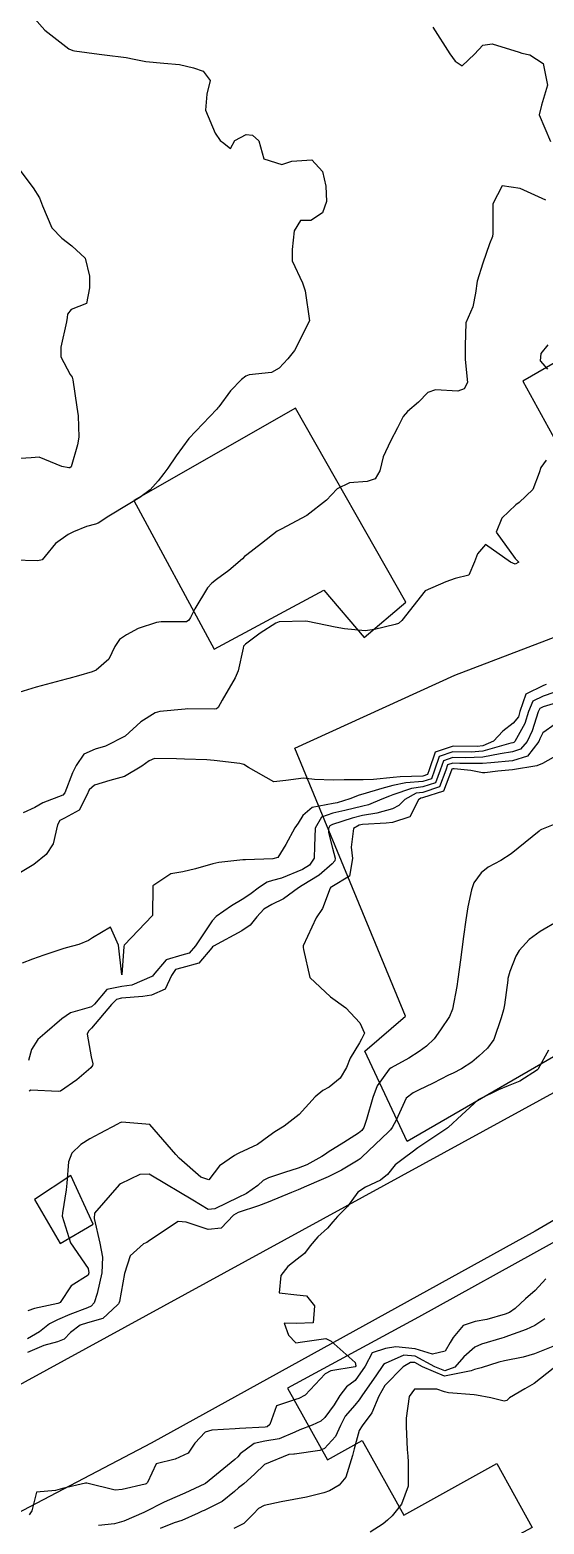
# Model space of a CAD drawing. Header units: metres. Extents: x 318500 to 325275, y 7408834 to 7428799.
# Drawn here: x 321318.2 to 321352.7, y 7423865.1 to 7423965.2 of the extents above; entities that cross this region are included whole.
import ezdxf

# ---------------------------------------------------------------- set-up
doc = ezdxf.new("R2010")
doc.units = ezdxf.units.M
doc.header["$MEASUREMENT"] = 0
for name, color, linetype in [('Curvas de Nivel 1m', 11, 'Continuous'), ('Curvas de Nivel 5m', 15, 'Continuous'), ('Edificações', 30, 'Continuous'), ('Vias Primárias', 230, 'Continuous')]:
    doc.layers.add(name, color=color, linetype=linetype)

msp = doc.modelspace()

# ---------------------------------------------------------------- linework, layer by layer
at = {"layer": 'Curvas de Nivel 1m', "flags": 128}
for points, elevation in [([(321318.54, 7423965.99), (321319.24, 7423965.2), (321320.83, 7423963.96), (321321.1, 7423963.84), (321321.22, 7423963.82), (321322.88, 7423963.6), (321323.22, 7423963.56), (321324.68, 7423963.37), (321325.21, 7423963.26), (321326, 7423963.11), (321327.21, 7423963), (321328.25, 7423962.9), (321329.21, 7423962.69), (321329.84, 7423962.47), (321330.31, 7423961.83), (321330.1, 7423960.93), (321330, 7423959.84), (321330.66, 7423958.31), (321330.98, 7423957.82), (321331.07, 7423957.76), (321331.14, 7423957.71), (321331.67, 7423957.28), (321331.98, 7423957.81), (321332.74, 7423958.21), (321333.15, 7423958.17), (321333.58, 7423957.79), (321333.92, 7423956.58), (321335.12, 7423956.21), (321335.8, 7423956.43), (321337.13, 7423956.53), (321337.84, 7423955.73), (321338.08, 7423954.75), (321338.11, 7423953.73), (321337.85, 7423952.96), (321337.07, 7423952.45), (321336.37, 7423952.45), (321335.96, 7423951.76), (321335.81, 7423950.52), (321335.82, 7423949.76), (321336.5, 7423948.27), (321336.69, 7423947.74), (321336.98, 7423945.74), (321335.98, 7423943.75), (321335.53, 7423943.19), (321334.94, 7423942.55), (321334.44, 7423942.27), (321332.93, 7423942.12), (321332.71, 7423942.02), (321332.43, 7423941.8), (321331.69, 7423941.04), (321330.9, 7423939.97), (321330.83, 7423939.89), (321330.77, 7423939.82), (321328.88, 7423937.85), (321328.03, 7423936.69), (321327.47, 7423935.86), (321327.21, 7423935.5), (321326.84, 7423935.01), (321326.3, 7423934.4), (321325.6, 7423933.89), (321324.82, 7423933.43), (321323.53, 7423932.64), (321322.8, 7423932.18), (321322.63, 7423932.11), (321322.03, 7423931.94), (321321.15, 7423931.59), (321320.79, 7423931.41), (321319.95, 7423930.8), (321319.26, 7423929.97), (321319.04, 7423929.71), (321318.76, 7423929.64), (321317.08, 7423929.69)], 797), ([(321345.25, 7423965.42), (321346.38, 7423963.62), (321346.74, 7423963.14), (321347.21, 7423962.81), (321348.04, 7423963.6), (321348.61, 7423964.21), (321349.23, 7423964.3), (321351.05, 7423963.74), (321351.22, 7423963.67), (321351.75, 7423963.55), (321352.65, 7423962.98), (321352.95, 7423961.53), (321352.54, 7423960.18), (321352.39, 7423959.54), (321353.14, 7423957.76)], 796), ([(321317.41, 7423956.01), (321318.44, 7423954.65), (321318.87, 7423953.98), (321319.08, 7423953.44), (321319.7, 7423951.97), (321320.36, 7423951.27), (321321.05, 7423950.76), (321321.94, 7423949.94), (321322.23, 7423948.73), (321322.22, 7423947.94), (321322.03, 7423946.9), (321320.99, 7423946.49), (321320.76, 7423946.18), (321320.72, 7423945.95), (321320.68, 7423945.66), (321320.31, 7423943.96), (321320.3, 7423943.31), (321320.93, 7423942.14), (321321.06, 7423941.95), (321321.1, 7423941.78), (321321.38, 7423939.95), (321321.47, 7423939.37), (321321.5, 7423937.94), (321321.41, 7423937.41), (321320.99, 7423935.95), (321320.91, 7423935.89), (321320.85, 7423935.88), (321320.38, 7423935.96), (321318.86, 7423936.6), (321318.31, 7423936.54), (321316.86, 7423936.45)], 798), ([(321352.82, 7423953.81), (321351.11, 7423954.6), (321349.9, 7423954.78), (321349.28, 7423953.58), (321349.27, 7423953.39), (321349.28, 7423951.58), (321349.25, 7423951.39), (321349.05, 7423950.9), (321348.6, 7423949.59), (321348.23, 7423948.38), (321348.11, 7423947.59), (321347.93, 7423946.66), (321347.46, 7423945.6), (321347.42, 7423944.06), (321347.41, 7423943.6), (321347.43, 7423943.13), (321347.58, 7423941.6), (321347.35, 7423941.18), (321346.92, 7423941.02), (321345.44, 7423941.11), (321344.92, 7423940.92), (321344.28, 7423940.27), (321343.55, 7423939.65), (321343.25, 7423939.31), (321342.89, 7423938.57), (321342.42, 7423937.67), (321341.92, 7423936.62), (321341.69, 7423935.68), (321341.39, 7423935.14), (321340.84, 7423934.97), (321339.67, 7423934.87), (321338.83, 7423934.48), (321338.46, 7423934.08), (321338.13, 7423933.72), (321336.81, 7423932.68), (321335.08, 7423931.77), (321334.89, 7423931.68), (321334.8, 7423931.63), (321333.76, 7423930.81), (321332.77, 7423930.04), (321332.63, 7423929.93), (321332.48, 7423929.79), (321331.56, 7423929), (321330.75, 7423928.4), (321330.42, 7423928.15), (321330.14, 7423927.83), (321329.3, 7423926.42), (321328.99, 7423925.85), (321328.89, 7423925.67), (321328.72, 7423925.57), (321327.03, 7423925.55), (321326.71, 7423925.52), (321325.48, 7423925.11), (321324.7, 7423924.69), (321324.24, 7423924.37), (321323.93, 7423923.91), (321323.53, 7423923.06), (321322.67, 7423922.31), (321322.4, 7423922.2), (321321.48, 7423921.94), (321320.83, 7423921.77), (321320.66, 7423921.72), (321320.32, 7423921.62), (321318.65, 7423921.19), (321317.48, 7423920.83)], 796), ([(321352.85, 7423921.35), (321352.67, 7423921.29), (321351.48, 7423920.72), (321351.08, 7423919.55), (321350.99, 7423919.2), (321350.63, 7423918.77), (321349.95, 7423918.23), (321349.33, 7423917.57), (321348.61, 7423917.24), (321348.22, 7423917.2), (321346.61, 7423917.22), (321345.4, 7423916.82), (321345, 7423915.63), (321344.89, 7423915.32), (321344.58, 7423915.22), (321343.07, 7423915.17), (321342.58, 7423915.12), (321341.27, 7423914.99), (321340.58, 7423914.96), (321339.3, 7423914.98), (321338.58, 7423914.94), (321337.32, 7423914.99), (321336.58, 7423915.09), (321335.4, 7423914.93), (321334.58, 7423914.84), (321332.88, 7423915.79), (321332.58, 7423915.99), (321332.31, 7423916.07), (321330.59, 7423916.27), (321330.1, 7423916.31), (321328.59, 7423916.36), (321328.06, 7423916.38), (321326.59, 7423916.4), (321326.22, 7423916.24), (321325.74, 7423915.88), (321324.57, 7423915.2), (321323.58, 7423914.92), (321322.57, 7423914.62), (321322.2, 7423914.3), (321322.05, 7423913.94), (321321.54, 7423912.94), (321320.54, 7423912.39), (321320.24, 7423912.25), (321320.07, 7423911.96), (321319.78, 7423910.69), (321319.32, 7423909.97), (321318.49, 7423909.3), (321316.7, 7423908.22)], 794), ([(321353.36, 7423920.82), (321352.66, 7423920.57), (321351.95, 7423920.24), (321351.67, 7423919.54), (321351.43, 7423918.75), (321350.74, 7423917.55), (321350.68, 7423917.48), (321350.61, 7423917.46), (321350.49, 7423917.43), (321348.6, 7423916.89), (321347.83, 7423916.82), (321346.6, 7423916.84), (321345.68, 7423916.54), (321345.37, 7423915.62), (321345.16, 7423915.04), (321344.58, 7423914.86), (321343.45, 7423914.77), (321342.57, 7423914.58), (321341.84, 7423914.4), (321340.56, 7423914.02), (321340.32, 7423913.94), (321339.69, 7423913.7), (321338.84, 7423913.42), (321338.56, 7423913.38), (321337.16, 7423913.12), (321336.54, 7423912.57), (321336.22, 7423912.06), (321335.99, 7423911.75), (321335.39, 7423910.63), (321334.86, 7423909.76), (321334.51, 7423909.68), (321332.69, 7423909.61), (321332.51, 7423909.6), (321330.89, 7423909.43), (321330.5, 7423909.35), (321329.34, 7423909), (321328.49, 7423908.8), (321327.67, 7423908.68), (321326.48, 7423907.87), (321326.45, 7423905.87), (321324.55, 7423903.9), (321324.53, 7423903.8), (321324.4, 7423901.9), (321324.18, 7423903.9), (321323.63, 7423905.1), (321322.43, 7423904.39), (321322.15, 7423904.21), (321321.51, 7423903.94), (321320.66, 7423903.71), (321320.43, 7423903.65), (321319.17, 7423903.22), (321318.41, 7423902.96), (321317.72, 7423902.68)], 793), ([(321353.92, 7423920.24), (321352.65, 7423919.86), (321352.42, 7423919.76), (321352.31, 7423919.53), (321351.91, 7423918.25), (321351.57, 7423917.54), (321351.13, 7423917.02), (321350.6, 7423916.85), (321349.76, 7423916.72), (321348.6, 7423916.5), (321347.44, 7423916.44), (321346.6, 7423916.46), (321345.96, 7423916.25), (321345.74, 7423915.62), (321345.43, 7423914.77), (321344.57, 7423914.5), (321343.81, 7423914.4), (321342.56, 7423913.97), (321342.34, 7423913.88), (321341.82, 7423913.67), (321340.94, 7423913.3), (321340.55, 7423913.2), (321339.34, 7423912.91), (321338.55, 7423912.73), (321337.79, 7423912.47), (321337.37, 7423911.73), (321337.32, 7423910.53), (321337.3, 7423909.73), (321336.99, 7423909.25), (321336.5, 7423908.95), (321335.11, 7423908.38), (321334.49, 7423908.22), (321334.14, 7423908.12), (321333.62, 7423907.78), (321332.97, 7423907.29), (321332.47, 7423906.96), (321331.74, 7423906.52), (321330.73, 7423905.82), (321330.45, 7423905.52), (321329.34, 7423903.84), (321328.91, 7423903.36), (321328.42, 7423903.22), (321327.37, 7423902.91), (321326.49, 7423901.87), (321326.45, 7423901.82), (321326.4, 7423901.78), (321325.06, 7423901.22), (321324.39, 7423901.13), (321323.38, 7423900.92), (321322.57, 7423899.93), (321322.37, 7423899.75), (321320.96, 7423899.35), (321320.36, 7423898.96), (321319.24, 7423897.97), (321318.75, 7423897.57), (321318.33, 7423896.9), (321318.13, 7423896.17)], 792), ([(321353.45, 7423918.69), (321352.62, 7423918.11), (321352.42, 7423917.72), (321352.35, 7423917.53), (321351.59, 7423916.56), (321350.6, 7423916.24), (321349.13, 7423916.11), (321348.59, 7423916.06), (321347.06, 7423916.07), (321346.59, 7423916.08), (321346.24, 7423915.97), (321346.12, 7423915.61), (321345.7, 7423914.49), (321344.57, 7423914.13), (321344.13, 7423914.07), (321343.37, 7423913.65), (321342.97, 7423913.24), (321342.55, 7423913.03), (321341.49, 7423912.73), (321340.54, 7423912.57), (321339.83, 7423912.41), (321338.53, 7423911.98), (321338.35, 7423911.89), (321338.25, 7423911.71), (321338.25, 7423911.44), (321338.52, 7423910.4), (321338.7, 7423909.71), (321338.68, 7423909.54), (321338.5, 7423909.35), (321337.63, 7423908.58), (321336.48, 7423907.88), (321336.25, 7423907.74), (321335.23, 7423906.99), (321334.46, 7423906.62), (321333.92, 7423906.31), (321333.44, 7423905.78), (321333.01, 7423905.22), (321332.44, 7423904.84), (321330.53, 7423903.82), (321330.47, 7423903.78), (321330.43, 7423903.71), (321329.56, 7423902.68), (321328.41, 7423902.38), (321328, 7423902.26), (321327.73, 7423901.86), (321327.29, 7423900.95), (321326.38, 7423900.54), (321325.81, 7423900.45), (321324.38, 7423900.33), (321324.03, 7423900.25), (321323.69, 7423899.91), (321322.35, 7423898.32), (321322.15, 7423898.13), (321322.07, 7423897.93), (321322.33, 7423896.41), (321322.44, 7423895.93), (321322.43, 7423895.82), (321322.32, 7423895.68), (321321.38, 7423894.86), (321320.29, 7423894.11), (321320.15, 7423894.09), (321318.29, 7423894.18), (321318.18, 7423894.1)], 791), ([(321353.87, 7423912.18), (321352.53, 7423911.64), (321352.46, 7423911.6), (321352.38, 7423911.53), (321350.51, 7423910.01), (321349.81, 7423909.56), (321348.97, 7423909.11), (321348.5, 7423908.74), (321348.01, 7423908.07), (321347.84, 7423907.59), (321347.6, 7423906.45), (321347.46, 7423905.59), (321347.31, 7423904.47), (321347.2, 7423903.6), (321347.11, 7423902.91), (321346.93, 7423901.6), (321346.87, 7423901.13), (321346.58, 7423899.61), (321346.37, 7423899.12), (321345.77, 7423898.21), (321345.34, 7423897.62), (321344.83, 7423897.13), (321344.34, 7423896.77), (321343.65, 7423896.32), (321342.46, 7423895.66), (321342.37, 7423895.61), (321342.32, 7423895.57), (321341.52, 7423894.46), (321341.23, 7423893.68), (321340.8, 7423892.21), (321340.63, 7423891.68), (321340.48, 7423891.47), (321340.26, 7423891.29), (321339.28, 7423890.67), (321338.24, 7423890.01), (321338.06, 7423889.89), (321337.8, 7423889.72), (321336.8, 7423889.16), (321336.23, 7423888.95), (321335.31, 7423888.66), (321334.22, 7423888.29), (321333.88, 7423888.11), (321333.52, 7423887.78), (321332.75, 7423887.24), (321332.2, 7423886.98), (321330.62, 7423886.23), (321330.19, 7423886.18), (321329.15, 7423886.79), (321328.21, 7423887.36), (321327.39, 7423887.86), (321326.22, 7423888.54), (321325.59, 7423888.51), (321324.3, 7423887.9), (321324.21, 7423887.83), (321322.56, 7423885.92), (321322.53, 7423885.58), (321322.92, 7423883.92), (321323.09, 7423882.98), (321323.06, 7423881.92), (321322.73, 7423880.54), (321322.53, 7423879.92), (321322.34, 7423879.69), (321322.1, 7423879.59), (321320.91, 7423879.13), (321320.09, 7423878.78), (321319.54, 7423878.51), (321318.88, 7423877.97), (321318.07, 7423877.51)], 789), ([(321353.68, 7423905.51), (321352.44, 7423904.8), (321351.72, 7423904.26), (321351.05, 7423903.54), (321350.81, 7423903.16), (321350.41, 7423902.12), (321350.29, 7423901.66), (321350.27, 7423901.55), (321350.05, 7423899.88), (321349.98, 7423899.56), (321349.83, 7423899.03), (321349.35, 7423897.56), (321348.92, 7423896.99), (321348.33, 7423896.45), (321347.86, 7423896.05), (321347.17, 7423895.6), (321346.61, 7423895.31), (321346.31, 7423895.17), (321345.28, 7423894.65), (321344.3, 7423894.17), (321343.94, 7423893.99), (321343.47, 7423893.64), (321342.79, 7423892.17), (321342.53, 7423891.66), (321342.41, 7423891.51), (321342.27, 7423891.38), (321341.39, 7423890.54), (321340.5, 7423889.69), (321340.37, 7423889.56), (321340.24, 7423889.47), (321339.12, 7423888.81), (321338.22, 7423888.37), (321337.76, 7423888.17), (321336.78, 7423887.73), (321336.21, 7423887.49), (321335.78, 7423887.32), (321334.2, 7423886.66), (321333.57, 7423886.41), (321332.19, 7423885.97), (321331.89, 7423885.79), (321331.06, 7423884.93), (321330.18, 7423884.83), (321328.7, 7423885.32), (321328.18, 7423885.38), (321327.26, 7423884.77), (321326.16, 7423884.03), (321326.06, 7423883.97), (321325.85, 7423883.87), (321324.95, 7423883.08), (321324.58, 7423881.89), (321324.23, 7423880.02), (321324.19, 7423879.9), (321324.16, 7423879.85), (321324.11, 7423879.78), (321323.13, 7423878.88), (321322.09, 7423878.57), (321321.6, 7423878.42), (321320.96, 7423877.94), (321320.53, 7423877.49), (321320.07, 7423877.3), (321319.17, 7423877.07), (321318.06, 7423876.59)], 788), ([(321353.01, 7423896.85), (321352.32, 7423895.6), (321352.29, 7423895.56), (321352.27, 7423895.53), (321351.08, 7423894.77), (321350.3, 7423894.46), (321349.66, 7423894.2), (321348.39, 7423893.58), (321348.29, 7423893.52), (321347.2, 7423892.51), (321346.27, 7423891.66), (321346.24, 7423891.64), (321346.19, 7423891.61), (321345.04, 7423890.85), (321344.25, 7423890.3), (321343.87, 7423890.01), (321343.34, 7423889.64), (321342.73, 7423889.16), (321342.22, 7423888.53), (321341.75, 7423888.13), (321340.74, 7423887.68), (321340.21, 7423887.33), (321339.52, 7423886.37), (321338.85, 7423885.7), (321338.54, 7423885.35), (321338.18, 7423884.92), (321337.54, 7423884.35), (321337.02, 7423883.73), (321336.65, 7423883.23), (321336.15, 7423882.85), (321335.53, 7423882.35), (321335.05, 7423881.76), (321334.95, 7423880.59), (321336.12, 7423880.46), (321336.77, 7423880.38), (321337.31, 7423879.72), (321337.23, 7423878.59), (321336.09, 7423878.53), (321335.28, 7423878.56), (321335.58, 7423877.75), (321336.07, 7423877.25), (321336.51, 7423877.3), (321338.08, 7423877.53), (321338.44, 7423877.34), (321340.05, 7423875.92), (321340.09, 7423875.69), (321340.05, 7423875.64), (321338.4, 7423875.36), (321338.04, 7423875.17), (321336.68, 7423873.73), (321336.26, 7423873.51), (321336.03, 7423873.45), (321334.77, 7423873.01), (321334.31, 7423871.77), (321334.15, 7423871.61), (321334, 7423871.59), (321332.29, 7423871.5), (321332, 7423871.48), (321330.42, 7423871.39), (321329.99, 7423871.26), (321329.3, 7423870.51), (321328.85, 7423869.84), (321327.97, 7423869.45), (321326.7, 7423869.13), (321326.12, 7423867.87), (321326.02, 7423867.79), (321325.95, 7423867.77), (321324.42, 7423867.42), (321323.94, 7423867.37), (321322.04, 7423867.83), (321321.95, 7423867.84), (321320.41, 7423867.48), (321319.94, 7423867.34), (321318.66, 7423867.24), (321318.35, 7423865.97), (321318.17, 7423865.72)], 787), ([(321352.82, 7423881.52), (321352.12, 7423880.75), (321351.47, 7423880.19), (321350.78, 7423879.54), (321350.39, 7423879.27), (321350.1, 7423879.15), (321348.87, 7423878.8), (321348.1, 7423878.66), (321347.29, 7423878.4), (321346.61, 7423877.6), (321346.41, 7423877.27), (321346.07, 7423876.69), (321345.22, 7423876.47), (321344.07, 7423876.83), (321342.76, 7423876.96), (321342.07, 7423876.86), (321341.18, 7423876.56), (321340.72, 7423875.68), (321340.04, 7423874.72), (321339.45, 7423874.28), (321339.01, 7423873.7), (321338.64, 7423873.08), (321338.01, 7423872.23), (321337.73, 7423871.99), (321337.15, 7423871.72), (321336.33, 7423871.4), (321335.99, 7423871.25), (321334.94, 7423870.8), (321333.98, 7423870.65), (321333.26, 7423870.49), (321332.34, 7423869.79), (321332.17, 7423869.59), (321331.97, 7423869.41), (321330, 7423867.82), (321329.97, 7423867.8), (321329.95, 7423867.78), (321328.62, 7423867.16), (321327.94, 7423866.87), (321327.23, 7423866.56), (321325.92, 7423865.89), (321325.87, 7423865.87), (321324.52, 7423865.28), (321323.91, 7423865.11), (321322.82, 7423865)], 786), ([(321353.74, 7423877.17), (321352.06, 7423876.5), (321351.32, 7423876.28), (321350.06, 7423876.03), (321349.67, 7423875.94), (321348.5, 7423875.57), (321348.05, 7423875.45), (321347.82, 7423875.36), (321346.04, 7423875), (321344.55, 7423875.62), (321344.05, 7423875.91), (321343.76, 7423875.93), (321343.27, 7423875.64), (321342.04, 7423874.37), (321341.63, 7423873.67), (321341.15, 7423872.54), (321340.52, 7423871.68), (321340.31, 7423871.37), (321339.98, 7423870.14), (321339.88, 7423869.78), (321339.86, 7423869.69), (321339.41, 7423868.24), (321338.96, 7423867.7), (321338.32, 7423867.33), (321337.94, 7423867.19), (321336.77, 7423866.89), (321335.93, 7423866.73), (321335.09, 7423866.59), (321333.93, 7423866.33), (321333.57, 7423866.13), (321333.22, 7423865.78), (321332.57, 7423865.12), (321331.91, 7423864.8)], 784), ([(321353.32, 7423875.51), (321352.04, 7423874.52), (321351.42, 7423874.15), (321350.4, 7423873.55), (321350.21, 7423873.37), (321350.03, 7423873.33), (321349.14, 7423873.56), (321348.18, 7423873.73), (321348.03, 7423873.75), (321346.3, 7423873.88), (321346.03, 7423873.95), (321345.51, 7423874.14), (321344.03, 7423874.13), (321343.66, 7423873.64), (321343.47, 7423872.18), (321343.46, 7423871.64), (321343.54, 7423870.08), (321343.57, 7423869.64), (321343.6, 7423869.27), (321343.6, 7423867.64), (321343.14, 7423866.43), (321342.53, 7423865.65), (321342.22, 7423865.35), (321341.91, 7423865.11), (321341.04, 7423864.54)], 783)]:
    msp.add_lwpolyline(points, dxfattribs=dict(at, elevation=elevation))
at = {"layer": 'Curvas de Nivel 5m', "flags": 128}
for points, elevation in [([(321352.97, 7423944.13), (321352.5, 7423943.54), (321352.46, 7423943.04), (321352.94, 7423942.49)], 795), ([(321352.86, 7423936.4), (321352.49, 7423935.9), (321352.39, 7423935.54), (321351.95, 7423934.43), (321351.03, 7423933.56), (321350.82, 7423933.4), (321349.87, 7423932.51), (321349.49, 7423931.57), (321350.77, 7423929.8), (321351.02, 7423929.56), (321350.77, 7423929.43), (321350.46, 7423929.56), (321348.79, 7423930.74), (321348.24, 7423930.12), (321348.04, 7423929.59), (321347.66, 7423928.69), (321346.75, 7423928.46), (321346.12, 7423928.25), (321344.74, 7423927.64), (321343.18, 7423925.65), (321342.94, 7423925.44), (321342.72, 7423925.38), (321341.34, 7423925.05), (321340.71, 7423924.96), (321339.33, 7423925.08), (321338.71, 7423925.2), (321336.87, 7423925.59), (321336.72, 7423925.6), (321334.94, 7423925.55), (321334.72, 7423925.48), (321333.68, 7423924.8), (321332.69, 7423924.07), (321332.56, 7423923.92), (321332.52, 7423923.79), (321332.19, 7423922.28), (321332, 7423921.8), (321331.13, 7423920.3), (321330.86, 7423919.82), (321330.74, 7423919.72), (321330.64, 7423919.71), (321328.77, 7423919.72), (321328.64, 7423919.71), (321326.95, 7423919.55), (321326.63, 7423919.45), (321325.66, 7423918.85), (321324.61, 7423917.9), (321323.29, 7423917.23), (321322.6, 7423917.03), (321321.84, 7423916.69), (321321.33, 7423915.94), (321321.09, 7423915.43), (321320.56, 7423914.09), (321320.43, 7423913.95), (321319.09, 7423913.43), (321318.55, 7423913.11), (321317.78, 7423912.76)], 795), ([(321353.84, 7423916.75), (321352.6, 7423916.07), (321352.22, 7423915.91), (321350.59, 7423915.63), (321349.61, 7423915.56), (321348.73, 7423915.43), (321348.59, 7423915.44), (321347.8, 7423915.59), (321346.68, 7423915.7), (321346.59, 7423915.7), (321346.52, 7423915.68), (321346.5, 7423915.61), (321345.97, 7423914.22), (321344.56, 7423913.77), (321344.44, 7423913.75), (321344.28, 7423913.63), (321343.7, 7423912.49), (321342.54, 7423912.1), (321342.13, 7423912.07), (321340.53, 7423911.97), (321340.3, 7423911.93), (321339.93, 7423911.7), (321339.77, 7423910.45), (321339.87, 7423909.7), (321339.67, 7423908.52), (321338.48, 7423907.81), (321338.42, 7423907.78), (321338.36, 7423907.71), (321337.84, 7423906.34), (321337.42, 7423905.73), (321336.55, 7423903.85), (321336.55, 7423903.74), (321336.58, 7423903.59), (321337.01, 7423901.73), (321338.38, 7423900.42), (321339.42, 7423899.7), (321340.36, 7423898.69), (321340.66, 7423897.99), (321340.52, 7423897.69), (321340.46, 7423897.58), (321340.34, 7423897.35), (321339.71, 7423896.32), (321339.46, 7423895.7), (321339.03, 7423894.98), (321338.3, 7423894.38), (321337.87, 7423894.15), (321337.35, 7423893.72), (321336.28, 7423892.54), (321335.27, 7423891.76), (321334.66, 7423891.37), (321334.26, 7423891.09), (321333.49, 7423890.54), (321332.24, 7423889.96), (321332.14, 7423889.9), (321331.94, 7423889.79), (321330.94, 7423889.1), (321330.22, 7423888.17), (321329.7, 7423888.35), (321328.24, 7423889.62), (321328.02, 7423889.85), (321326.27, 7423891.87), (321324.39, 7423892.02), (321324.27, 7423891.99), (321324.1, 7423891.9), (321322.92, 7423891.26), (321322.25, 7423890.92), (321321.64, 7423890.54), (321321.04, 7423889.94), (321320.81, 7423889.36), (321320.71, 7423887.95), (321320.65, 7423887.5), (321320.41, 7423885.95), (321320.4, 7423885.73), (321320.96, 7423883.94), (321322.13, 7423882.23), (321322.19, 7423881.93), (321322.13, 7423881.77), (321321, 7423881.06), (321320.25, 7423879.95), (321320.17, 7423879.89), (321320.11, 7423879.87), (321318.54, 7423879.54), (321318.1, 7423879.39)], 790), ([(321352.77, 7423878.85), (321352.09, 7423878.4), (321351.5, 7423878.13), (321350.08, 7423877.61), (321350.03, 7423877.6), (321349.88, 7423877.55), (321348.51, 7423877.14), (321348.07, 7423876.95), (321347.34, 7423876.31), (321346.72, 7423875.6), (321346.05, 7423875.37), (321345.39, 7423875.62), (321344.06, 7423876.35), (321343.3, 7423876.41), (321342.05, 7423875.86), (321341.94, 7423875.78), (321341.85, 7423875.66), (321341.47, 7423875.09), (321340.48, 7423873.68), (321340.3, 7423873.41), (321340.02, 7423873.07), (321339.38, 7423872.32), (321339.06, 7423871.7), (321338.72, 7423870.97), (321337.98, 7423870.15), (321337.67, 7423870.02), (321335.97, 7423869.78), (321335.93, 7423869.78), (321335.6, 7423869.75), (321333.96, 7423869.09), (321333.3, 7423868.43), (321332.57, 7423867.78), (321332.21, 7423867.52), (321331.94, 7423867.27), (321331.13, 7423866.61), (321329.92, 7423866.01), (321329.79, 7423865.95), (321329.52, 7423865.83), (321328.42, 7423865.34), (321327.91, 7423865.17), (321326.97, 7423864.79)], 785)]:
    msp.add_lwpolyline(points, dxfattribs=dict(at, elevation=elevation))
at = {"layer": 'Edificações'}
for points in [[(321355.47, 7423934.1), (321361.1, 7423937.34), (321358.63, 7423941.62), (321362.93, 7423944.09), (321360.76, 7423947.85), (321355.95, 7423946.44), (321356.47, 7423944.68), (321351.28, 7423941.69)], [(321330.59, 7423923.72), (321337.95, 7423927.67), (321340.65, 7423924.51), (321343.44, 7423926.88), (321336.05, 7423939.87), (321325.2, 7423933.7)], [(321330.53, 7423837.62), (321369.52, 7423858.62), (321403.16, 7423877.62), (321390.67, 7423899.66), (321382.38, 7423894.47), (321379.99, 7423898.28), (321364.69, 7423890.17), (321353.25, 7423883.91), (321344.3, 7423878.96), (321335.51, 7423874.21), (321338.19, 7423869.4), (321340.51, 7423870.69), (321343.3, 7423865.68), (321349.54, 7423869.15), (321351.92, 7423864.87), (321320.64, 7423848.04), (321326.57, 7423838.15)], [(321320.98, 7423888.45), (321318.54, 7423886.84), (321320.26, 7423883.9), (321322.46, 7423885.19)]]:
    msp.add_lwpolyline(points, close=True, dxfattribs=at)
msp.add_lwpolyline([(321371.27, 7423906.78), (321343.53, 7423890.73), (321340.69, 7423896.79), (321343.41, 7423899.14), (321336, 7423917.1), (321346.72, 7423921.99), (321364.7, 7423928.84)], dxfattribs=at)
at = {"layer": 'Vias Primárias'}
for points in [[(321460.63, 7424094.98), (321447.2, 7424053.9), (321435.19, 7424016.99, -0.020592), (321424.07, 7423980.95, 0.016477), (321416.87, 7423958.27, -0.036479), (321408.95, 7423936.41, -0.106769), (321400.43, 7423924.8), (321392.58, 7423917.84), (321380.97, 7423909.55), (321353.83, 7423894.27), (321312.65, 7423871.76), (321293.72, 7423860.69), (321283.43, 7423853.18), (321277.62, 7423845.44)], [(321457.51, 7424062.55), (321452.55, 7424047.24), (321446.39, 7424027.8), (321441.73, 7424013.15), (321440.94, 7424010.46), (321438.69, 7424011.12), (321428.93, 7423977.99), (321422.95, 7423960.8), (321417.06, 7423940.51), (321411.92, 7423931.22), (321403.51, 7423921.06), (321390.88, 7423910.51), (321373.38, 7423899.38), (321374.44, 7423897.72), (321352.12, 7423884.72), (321326.37, 7423870.52), (321305.92, 7423859.82), (321293.86, 7423852.9, 0.128666), (321281.25, 7423840.51, 5.819744)]]:
    msp.add_lwpolyline(points, format="xyb", dxfattribs=at)

doc.saveas('drawing.dxf')
